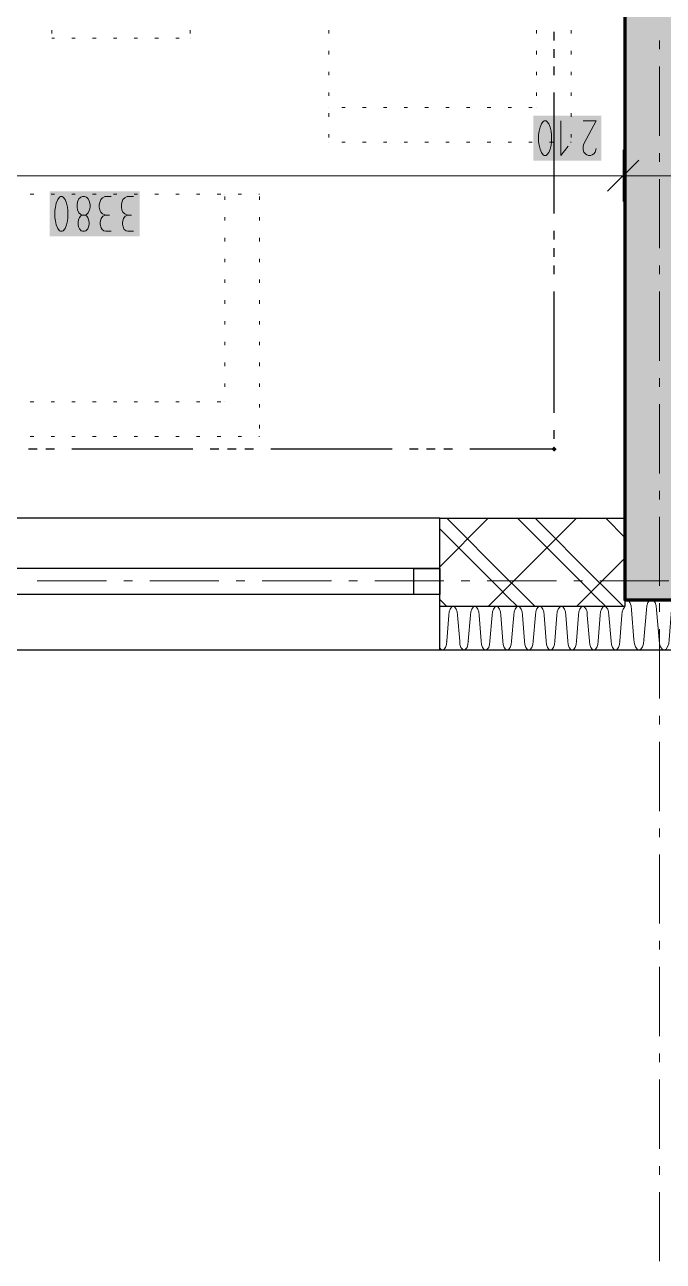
# Model space of a CAD drawing. Header units: millimetres. Extents: x 0 to 594, y 0 to 420.
# Drawn here: x 208.65 to 227.29, y 136.83 to 172.93 of the extents above; entities that cross this region are included whole.
import ezdxf

# ---------------------------------------------------------------- set-up
doc = ezdxf.new("R2010")
doc.units = ezdxf.units.MM
doc.header["$LTSCALE"] = 8
for name, color, linetype in [('PDF_Koty delkove', 7, 'Continuous'), ('PDF_Nabytek', 7, 'Continuous'), ('PDF_Okna', 7, 'Continuous'), ('PDF_Osy hlavni', 7, 'Continuous'), ('PDF_Pozarni useky', 7, 'Continuous'), ('PDF_Steny obvodove nosne', 7, 'Continuous'), ('PDF_Steny sendvic', 7, 'Continuous'), ('PDF_Zatepleni', 7, 'Continuous')]:
    doc.layers.add(name, color=color, linetype=linetype)

msp = doc.modelspace()

# ---------------------------------------------------------------- hatches: boundary and pattern name
at = {"layer": 'PDF_Steny obvodove nosne', "true_color": 0xc0c0c0, "transparency": 33554559}
msp.add_hatch(color=9, dxfattribs=at).paths.add_polyline_path([(228.196, 156.346), (228.196, 243.542), (226.174, 243.542), (226.174, 156.144), (228.196, 156.144)])

# ---------------------------------------------------------------- linework, layer by layer
at = {"layer": 'PDF_Koty delkove', "lineweight": 18}
for points in [[(223.654, 169.717), (223.654, 169.515), (223.668, 169.415), (223.695, 169.296), (223.735, 169.195), (223.789, 169.127), (223.816, 169.111), (223.87, 169.111), (223.897, 169.127), (223.951, 169.195), (223.991, 169.296), (224.019, 169.415), (224.033, 169.515), (224.033, 169.717), (224.019, 169.818), (223.991, 169.936), (223.951, 170.037), (223.897, 170.105), (223.87, 170.122), (223.816, 170.122), (223.789, 170.105), (223.735, 170.037)], [(223.735, 170.037), (223.695, 169.936), (223.668, 169.818), (223.654, 169.717)], [(224.302, 170.122), (224.302, 169.111), (224.518, 169.38)], [(224.95, 170.122), (225.329, 170.122), (224.977, 169.448), (224.95, 169.38), (224.95, 169.279), (224.977, 169.212), (225.018, 169.162), (225.058, 169.127), (225.112, 169.111), (225.166, 169.111), (225.22, 169.127), (225.261, 169.162), (225.301, 169.212), (225.329, 169.312)], [(226.579, 168.978), (225.669, 168.068)], [(226.124, 169.281), (226.124, 168.523), (226.124, 167.765)], [(228.247, 168.523), (226.124, 168.523), (191.953, 168.523), (190.487, 168.523), (164.556, 168.523), (162.433, 168.523), (149.796, 168.523), (147.47, 168.523), (134.833, 168.523), (132.71, 168.523), (77.309, 168.523), (73.569, 168.523)], [(209.527, 167.505), (209.527, 167.303), (209.541, 167.203), (209.568, 167.085), (209.608, 166.984), (209.661, 166.916), (209.689, 166.9), (209.743, 166.9), (209.77, 166.916), (209.824, 166.984), (209.864, 167.085), (209.892, 167.203), (209.905, 167.303), (209.905, 167.505), (209.892, 167.607), (209.864, 167.725), (209.824, 167.826), (209.77, 167.894), (209.743, 167.911)], [(209.743, 167.911), (209.689, 167.911), (209.661, 167.894), (209.608, 167.826), (209.568, 167.725), (209.541, 167.607), (209.527, 167.505)], [(210.445, 167.388), (210.499, 167.439), (210.54, 167.523), (210.553, 167.607), (210.553, 167.674), (210.54, 167.758), (210.499, 167.843), (210.445, 167.894), (210.391, 167.911), (210.337, 167.911), (210.283, 167.894), (210.229, 167.843), (210.189, 167.758), (210.175, 167.674)], [(211.174, 167.911), (210.985, 167.911), (210.918, 167.876), (210.864, 167.826), (210.837, 167.742), (210.823, 167.674), (210.823, 167.607), (210.837, 167.523), (210.864, 167.456), (210.918, 167.405), (211.012, 167.371)], [(211.822, 167.911), (211.633, 167.911), (211.566, 167.876), (211.512, 167.826), (211.485, 167.742), (211.471, 167.674), (211.471, 167.607), (211.485, 167.523), (211.512, 167.456), (211.566, 167.405), (211.66, 167.371)], [(210.175, 167.674), (210.175, 167.607), (210.189, 167.523), (210.229, 167.439), (210.283, 167.388), (210.31, 167.371), (210.418, 167.371), (210.445, 167.388)], [(210.418, 167.371), (210.445, 167.354), (210.485, 167.303), (210.512, 167.237), (210.526, 167.169), (210.526, 167.101), (210.512, 167.034), (210.485, 166.967), (210.431, 166.916), (210.391, 166.9), (210.337, 166.9), (210.297, 166.916), (210.242, 166.967), (210.216, 167.034), (210.202, 167.101), (210.202, 167.169), (210.216, 167.237), (210.242, 167.303), (210.283, 167.354), (210.31, 167.371)], [(211.174, 166.9), (211.012, 166.9), (210.958, 166.916), (210.904, 166.95), (210.877, 167.001), (210.85, 167.101), (210.85, 167.169), (210.877, 167.27), (210.931, 167.338), (211.012, 167.371), (211.12, 167.371)], [(211.822, 166.9), (211.66, 166.9), (211.606, 166.916), (211.552, 166.95), (211.525, 167.001), (211.498, 167.101), (211.498, 167.169), (211.525, 167.27), (211.579, 167.338), (211.66, 167.371), (211.768, 167.371)]]:
    msp.add_lwpolyline(points, dxfattribs=at)
at = {"layer": 'PDF_Koty delkove', "color": 7, "lineweight": 18, "true_color": 0xffffff, "transparency": 33554559}
for points in [[(225.48, 170.274), (223.503, 170.274), (225.48, 168.96), (223.503, 168.96)], [(212.001, 168.062), (209.376, 168.062), (212.001, 166.748), (209.376, 166.748)]]:
    msp.add_solid(points, dxfattribs=at)
at = {"layer": 'PDF_Nabytek', "lineweight": 13}
for points in [[(209.434, 172.671), (209.434, 172.772)], [(213.478, 172.671), (213.478, 172.772)], [(217.522, 172.671), (217.522, 172.772)], [(223.588, 172.671), (223.588, 172.772)], [(224.599, 172.671), (224.599, 172.772)], [(209.434, 172.537), (209.434, 172.537)], [(209.515, 172.537), (209.434, 172.537)], [(209.434, 172.537), (209.434, 172.537)], [(210.122, 172.537), (210.021, 172.537)], [(210.729, 172.537), (210.628, 172.537)], [(211.335, 172.537), (211.234, 172.537)], [(211.942, 172.537), (211.841, 172.537)], [(212.548, 172.537), (212.447, 172.537)], [(213.155, 172.537), (213.054, 172.537)], [(213.478, 172.537), (213.478, 172.537)], [(213.478, 172.537), (213.478, 172.537)], [(217.522, 172.064), (217.522, 172.165)], [(223.588, 172.064), (223.588, 172.165)], [(224.599, 172.064), (224.599, 172.165)], [(217.522, 171.458), (217.522, 171.559)], [(223.588, 171.458), (223.588, 171.559)], [(224.599, 171.458), (224.599, 171.559)], [(217.522, 170.851), (217.522, 170.952)], [(223.588, 170.851), (223.588, 170.952)], [(224.599, 170.851), (224.599, 170.952)], [(217.522, 170.515), (217.522, 170.515)], [(218.008, 170.515), (217.907, 170.515)], [(218.614, 170.515), (218.513, 170.515)], [(219.221, 170.515), (219.12, 170.515)], [(219.827, 170.515), (219.726, 170.515)], [(220.434, 170.515), (220.333, 170.515)], [(221.04, 170.515), (220.939, 170.515)], [(221.647, 170.515), (221.546, 170.515)], [(222.254, 170.515), (222.153, 170.515)], [(222.86, 170.515), (222.759, 170.515)], [(223.467, 170.515), (223.366, 170.515)], [(223.588, 170.515), (223.588, 170.515)], [(223.588, 170.515), (223.588, 170.515)], [(217.522, 170.244), (217.522, 170.346)], [(224.599, 170.244), (224.599, 170.346)], [(217.522, 169.638), (217.522, 169.739)], [(224.599, 169.638), (224.599, 169.739)], [(217.522, 169.504), (217.522, 169.504)], [(217.522, 169.504), (217.522, 169.504)], [(218.008, 169.504), (217.907, 169.504)], [(218.614, 169.504), (218.513, 169.504)], [(219.221, 169.504), (219.12, 169.504)], [(219.827, 169.504), (219.726, 169.504)], [(220.434, 169.504), (220.333, 169.504)], [(221.04, 169.504), (220.939, 169.504)], [(221.647, 169.504), (221.546, 169.504)], [(222.254, 169.504), (222.153, 169.504)], [(222.86, 169.504), (222.759, 169.504)], [(223.467, 169.504), (223.366, 169.504)], [(224.073, 169.504), (223.972, 169.504)], [(224.599, 169.504), (224.579, 169.504)], [(224.599, 169.504), (224.599, 169.504)], [(224.599, 169.504), (224.599, 169.504)], [(208.909, 167.987), (208.808, 167.987)], [(209.515, 167.987), (209.414, 167.987)], [(210.122, 167.987), (210.021, 167.987)], [(210.729, 167.987), (210.628, 167.987)], [(211.335, 167.987), (211.234, 167.987)], [(211.942, 167.987), (211.841, 167.987)], [(212.548, 167.987), (212.447, 167.987)], [(213.155, 167.987), (213.054, 167.987)], [(213.762, 167.987), (213.66, 167.987)], [(214.368, 167.987), (214.267, 167.987)], [(214.489, 167.987), (214.489, 167.987)], [(214.489, 167.818), (214.489, 167.919)], [(214.975, 167.987), (214.874, 167.987)], [(215.5, 167.987), (215.48, 167.987)], [(215.5, 167.987), (215.5, 167.987)], [(215.5, 167.987), (215.5, 167.987)], [(215.5, 167.818), (215.5, 167.919)], [(214.489, 167.212), (214.489, 167.313)], [(215.5, 167.212), (215.5, 167.313)], [(214.489, 166.605), (214.489, 166.706)], [(215.5, 166.605), (215.5, 166.706)], [(214.489, 165.998), (214.489, 166.099)], [(215.5, 165.998), (215.5, 166.099)], [(214.489, 165.392), (214.489, 165.493)], [(215.5, 165.392), (215.5, 165.493)], [(214.489, 164.785), (214.489, 164.886)], [(215.5, 164.785), (215.5, 164.886)], [(214.489, 164.179), (214.489, 164.28)], [(215.5, 164.179), (215.5, 164.28)], [(214.489, 163.572), (214.489, 163.673)], [(215.5, 163.572), (215.5, 163.673)], [(214.489, 162.966), (214.489, 163.067)], [(215.5, 162.966), (215.5, 163.067)], [(214.489, 162.359), (214.489, 162.46)], [(215.5, 162.359), (215.5, 162.46)], [(208.909, 161.922), (208.808, 161.922)], [(209.515, 161.922), (209.414, 161.922)], [(210.122, 161.922), (210.021, 161.922)], [(210.729, 161.922), (210.628, 161.922)], [(211.335, 161.922), (211.234, 161.922)], [(211.942, 161.922), (211.841, 161.922)], [(212.548, 161.922), (212.447, 161.922)], [(213.155, 161.922), (213.054, 161.922)], [(213.762, 161.922), (213.66, 161.922)], [(214.368, 161.922), (214.267, 161.922)], [(214.489, 161.922), (214.489, 161.922)], [(214.489, 161.922), (214.489, 161.922)], [(215.5, 161.752), (215.5, 161.853)], [(215.5, 161.146), (215.5, 161.247)], [(208.909, 160.911), (208.808, 160.911)], [(209.515, 160.911), (209.414, 160.911)], [(210.122, 160.911), (210.021, 160.911)], [(210.729, 160.911), (210.628, 160.911)], [(211.335, 160.911), (211.234, 160.911)], [(211.942, 160.911), (211.841, 160.911)], [(212.548, 160.911), (212.447, 160.911)], [(213.155, 160.911), (213.054, 160.911)], [(213.762, 160.911), (213.66, 160.911)], [(214.368, 160.911), (214.267, 160.911)], [(214.975, 160.911), (214.874, 160.911)], [(215.5, 160.911), (215.48, 160.911)], [(215.5, 160.911), (215.5, 160.911)], [(215.5, 160.911), (215.5, 160.911)]]:
    msp.add_lwpolyline(points, dxfattribs=at)
at = {"layer": 'PDF_Okna', "lineweight": 25}
for points in [[(220.766, 158.52), (206.612, 158.52)], [(220.766, 157.054), (206.612, 157.054)], [(220.766, 156.295), (206.612, 156.295)], [(206.612, 154.678), (220.766, 154.678)]]:
    msp.add_lwpolyline(points, dxfattribs=at)
msp.add_lwpolyline([(220.766, 156.295), (220.008, 156.295), (220.008, 157.054), (220.766, 157.054)], close=True, dxfattribs=at)
at = {"layer": 'PDF_Osy hlavni', "lineweight": 18}
for points in [[(227.185, 172.216), (227.185, 172.469)], [(227.185, 169.688), (227.185, 171.71)], [(227.185, 168.93), (227.185, 169.183)], [(227.185, 166.403), (227.185, 168.425)], [(227.185, 165.645), (227.185, 165.897)], [(227.185, 163.117), (227.185, 165.139)], [(227.185, 162.359), (227.185, 162.612)], [(227.185, 159.832), (227.185, 161.853)], [(227.185, 159.073), (227.185, 159.326)], [(227.185, 156.546), (227.185, 158.568)], [(211.032, 156.7), (209.01, 156.7)], [(211.79, 156.7), (211.537, 156.7)], [(214.318, 156.7), (212.296, 156.7)], [(215.076, 156.7), (214.823, 156.7)], [(217.603, 156.7), (215.581, 156.7)], [(218.361, 156.7), (218.109, 156.7)], [(220.889, 156.7), (218.867, 156.7)], [(221.647, 156.7), (221.394, 156.7)], [(224.174, 156.7), (222.153, 156.7)], [(224.933, 156.7), (224.68, 156.7)], [(227.46, 156.7), (225.438, 156.7)], [(227.185, 155.788), (227.185, 156.04)], [(227.185, 153.26), (227.185, 155.282)], [(227.185, 152.502), (227.185, 152.755)], [(227.185, 149.975), (227.185, 151.997)], [(227.185, 149.216), (227.185, 149.469)], [(227.185, 146.689), (227.185, 148.711)], [(227.185, 145.931), (227.185, 146.183)], [(227.185, 143.403), (227.185, 145.425)], [(227.185, 142.645), (227.185, 142.898)], [(227.185, 140.118), (227.185, 142.14)], [(227.185, 139.359), (227.185, 139.612)], [(227.185, 136.832), (227.185, 138.854)]]:
    msp.add_lwpolyline(points, dxfattribs=at)
at = {"layer": 'PDF_Pozarni useky', "lineweight": 30}
for points in [[(224.102, 172.469), (224.102, 172.721)], [(224.102, 171.963), (224.102, 172.216)], [(224.102, 171.458), (224.102, 171.71)], [(224.102, 167.414), (224.102, 170.952)], [(224.102, 166.656), (224.102, 166.908)], [(224.102, 166.15), (224.102, 166.403)], [(224.102, 165.645), (224.102, 165.897)], [(224.102, 161.601), (224.102, 165.139)], [(224.102, 160.842), (224.102, 161.095)], [(209.01, 160.542), (208.757, 160.542)], [(209.515, 160.542), (209.263, 160.542)], [(213.559, 160.542), (210.021, 160.542)], [(214.318, 160.542), (214.065, 160.542)], [(214.823, 160.542), (214.57, 160.542)], [(215.329, 160.542), (215.076, 160.542)], [(219.372, 160.542), (215.834, 160.542)], [(220.131, 160.542), (219.878, 160.542)], [(220.636, 160.542), (220.383, 160.542)], [(221.142, 160.542), (220.889, 160.542)], [(224.102, 160.542), (221.647, 160.542)], [(224.102, 160.542), (224.102, 160.59)]]:
    msp.add_lwpolyline(points, dxfattribs=at)
at = {"layer": 'PDF_Pozarni useky', "lineweight": 30, "transparency": 33554559}
for points in [[(224.178, 160.542), (224.102, 160.466), (224.102, 160.617), (224.026, 160.542)], [(224.102, 160.466), (224.026, 160.542), (224.178, 160.542), (224.102, 160.617)]]:
    msp.add_solid(points, dxfattribs=at)
at = {"layer": 'PDF_Steny obvodove nosne', "lineweight": 70}
msp.add_lwpolyline([(228.196, 156.346), (228.196, 158.52), (228.196, 231.158), (228.196, 232.725), (228.196, 241.116), (228.196, 243.542), (226.174, 243.542), (226.174, 241.116), (226.174, 232.725), (226.174, 231.158), (226.174, 158.722), (226.174, 156.144), (228.196, 156.144)], close=True, dxfattribs=at)
at = {"layer": 'PDF_Steny sendvic', "lineweight": 9}
for points in [[(220.766, 157.104), (222.181, 158.52)], [(223.551, 155.942), (222.995, 156.498), (222.737, 156.755), (220.973, 158.52)], [(222.181, 155.942), (222.737, 156.498), (224.759, 158.52)], [(225.613, 155.942), (225.315, 156.24), (225.057, 156.498), (223.035, 158.52)], [(226.129, 155.942), (225.573, 156.498), (225.315, 156.755), (223.551, 158.52)], [(226.174, 157.959), (225.613, 158.52)], [(226.174, 158.474), (226.129, 158.52)], [(223.035, 155.942), (222.737, 156.24), (222.479, 156.498), (220.766, 158.211)], [(224.759, 155.942), (225.315, 156.498), (226.174, 157.357)], [(220.973, 155.942), (220.766, 156.149)], [(221.144, 155.942), (221.109, 155.924), (221.067, 155.869), (221.04, 155.786), (221.03, 155.689)], [(221.284, 155.689), (221.275, 155.786), (221.247, 155.869), (221.206, 155.924), (221.17, 155.942)], [(221.776, 155.942), (221.74, 155.924), (221.699, 155.869), (221.672, 155.786), (221.662, 155.689)], [(221.916, 155.689), (221.906, 155.786), (221.879, 155.869), (221.838, 155.924), (221.802, 155.942)], [(222.408, 155.942), (222.372, 155.924), (222.331, 155.869), (222.304, 155.786), (222.294, 155.689)], [(222.548, 155.689), (222.538, 155.786), (222.511, 155.869), (222.47, 155.924), (222.434, 155.942)], [(223.039, 155.942), (223.004, 155.924), (222.963, 155.869), (222.935, 155.786), (222.926, 155.689)], [(223.18, 155.689), (223.17, 155.786), (223.143, 155.869), (223.101, 155.924), (223.066, 155.942)], [(223.671, 155.942), (223.636, 155.924), (223.595, 155.869), (223.567, 155.786), (223.558, 155.689)], [(223.812, 155.689), (223.802, 155.786), (223.774, 155.869), (223.733, 155.924), (223.698, 155.942)], [(224.303, 155.942), (224.268, 155.924), (224.227, 155.869), (224.199, 155.786), (224.189, 155.689)], [(224.443, 155.689), (224.434, 155.786), (224.406, 155.869), (224.365, 155.924), (224.33, 155.942)], [(224.935, 155.942), (224.9, 155.924), (224.859, 155.869), (224.831, 155.786), (224.821, 155.689)], [(225.075, 155.689), (225.066, 155.786), (225.038, 155.869), (224.997, 155.924), (224.962, 155.942)], [(225.567, 155.942), (225.532, 155.924), (225.49, 155.869), (225.463, 155.786), (225.453, 155.689)], [(225.707, 155.689), (225.698, 155.786), (225.67, 155.869), (225.629, 155.924), (225.593, 155.942)], [(221.03, 155.689), (220.968, 154.931)], [(221.03, 155.689), (221.03, 155.689)], [(221.347, 154.931), (221.284, 155.689)], [(221.662, 155.689), (221.599, 154.931)], [(221.662, 155.689), (221.662, 155.689)], [(221.979, 154.931), (221.916, 155.689)], [(222.294, 155.689), (222.231, 154.931)], [(222.294, 155.689), (222.294, 155.689)], [(222.61, 154.931), (222.548, 155.689)], [(222.926, 155.689), (222.863, 154.931)], [(222.926, 155.689), (222.926, 155.689)], [(223.242, 154.931), (223.18, 155.689)], [(223.558, 155.689), (223.495, 154.931)], [(223.558, 155.689), (223.558, 155.689)], [(223.874, 154.931), (223.812, 155.689)], [(224.189, 155.689), (224.127, 154.931)], [(224.189, 155.689), (224.189, 155.689)], [(224.506, 154.931), (224.443, 155.689)], [(224.821, 155.689), (224.759, 154.931)], [(224.821, 155.689), (224.821, 155.689)], [(225.075, 155.689), (225.138, 154.931), (225.148, 154.834), (225.175, 154.752), (225.216, 154.697), (225.264, 154.678)], [(225.453, 155.689), (225.391, 154.931)], [(225.453, 155.689), (225.453, 155.689)], [(225.77, 154.931), (225.707, 155.689)], [(226.085, 155.689), (226.022, 154.931)], [(226.174, 155.929), (226.163, 155.924), (226.122, 155.869), (226.095, 155.786), (226.085, 155.689)], [(226.085, 155.689), (226.085, 155.689)], [(220.841, 154.678), (220.89, 154.697), (220.931, 154.752), (220.958, 154.834), (220.968, 154.931)], [(221.347, 154.931), (221.356, 154.834), (221.384, 154.752), (221.425, 154.697), (221.473, 154.678)], [(221.473, 154.678), (221.522, 154.697), (221.562, 154.752), (221.59, 154.834), (221.599, 154.931)], [(221.979, 154.931), (221.988, 154.834), (222.016, 154.752), (222.057, 154.697), (222.105, 154.678)], [(222.105, 154.678), (222.153, 154.697), (222.194, 154.752), (222.222, 154.834), (222.231, 154.931)], [(222.61, 154.931), (222.62, 154.834), (222.647, 154.752), (222.688, 154.697), (222.737, 154.678)], [(222.737, 154.678), (222.785, 154.697), (222.826, 154.752), (222.854, 154.834), (222.863, 154.931)], [(223.242, 154.931), (223.252, 154.834), (223.279, 154.752), (223.32, 154.697), (223.369, 154.678)], [(223.369, 154.678), (223.417, 154.697), (223.458, 154.752), (223.485, 154.834), (223.495, 154.931)], [(223.874, 154.931), (223.884, 154.834), (223.911, 154.752), (223.952, 154.697), (224.001, 154.678)], [(224.001, 154.678), (224.049, 154.697), (224.09, 154.752), (224.117, 154.834), (224.127, 154.931)], [(224.506, 154.931), (224.516, 154.834), (224.543, 154.752), (224.584, 154.697), (224.632, 154.678)], [(224.632, 154.678), (224.681, 154.697), (224.722, 154.752), (224.749, 154.834), (224.759, 154.931)], [(225.264, 154.678), (225.313, 154.697), (225.354, 154.752), (225.381, 154.834), (225.391, 154.931)], [(225.77, 154.931), (225.779, 154.834), (225.807, 154.752), (225.848, 154.697), (225.896, 154.678)], [(225.896, 154.678), (225.944, 154.697), (225.985, 154.752), (226.013, 154.834), (226.022, 154.931)], [(220.766, 154.733), (220.793, 154.697), (220.841, 154.678)], [(224.001, 154.678), (224.001, 154.678)], [(224.632, 154.678), (224.632, 154.678)]]:
    msp.add_lwpolyline(points, dxfattribs=at)
at = {"layer": 'PDF_Steny sendvic', "lineweight": 30}
for points in [[(220.766, 155.942), (220.766, 156.295), (220.766, 157.054), (220.766, 158.52), (226.124, 158.52), (226.174, 158.52), (226.174, 156.144), (226.174, 155.942), (220.766, 155.942)], [(226.174, 155.942), (220.766, 155.942)], [(220.766, 154.678), (220.766, 155.942)], [(220.766, 154.678), (226.174, 154.678)]]:
    msp.add_lwpolyline(points, dxfattribs=at)
at = {"layer": 'PDF_Steny sendvic', "lineweight": 9, "transparency": 33554559}
for points in [[(222.737, 156.475), (222.714, 156.498), (222.76, 156.498), (222.737, 156.52)], [(225.315, 156.475), (225.292, 156.498), (225.338, 156.498), (225.315, 156.52)], [(220.968, 154.908), (220.945, 154.931), (220.99, 154.931), (220.968, 154.953)], [(221.599, 154.908), (221.577, 154.931), (221.622, 154.931), (221.599, 154.953)], [(222.231, 154.908), (222.209, 154.931), (222.254, 154.931), (222.231, 154.953)], [(222.863, 154.908), (222.84, 154.931), (222.886, 154.931), (222.863, 154.953)], [(223.495, 154.908), (223.472, 154.931), (223.518, 154.931), (223.495, 154.953)], [(224.127, 154.908), (224.104, 154.931), (224.15, 154.931), (224.127, 154.953)], [(224.759, 154.908), (224.736, 154.931), (224.782, 154.931), (224.759, 154.953)], [(225.391, 154.908), (225.368, 154.931), (225.413, 154.931), (225.391, 154.953)], [(226.022, 154.908), (226, 154.931), (226.045, 154.931), (226.022, 154.953)]]:
    msp.add_solid(points, dxfattribs=at)
at = {"layer": 'PDF_Zatepleni', "lineweight": 9}
for points in [[(226.202, 156.144), (226.174, 156.13)], [(226.233, 156.144), (226.274, 156.123), (226.321, 156.059), (226.353, 155.963), (226.365, 155.851), (226.437, 154.971), (226.448, 154.859), (226.48, 154.764), (226.528, 154.7), (226.584, 154.678), (226.64, 154.7), (226.687, 154.764), (226.719, 154.859), (226.73, 154.971), (226.803, 155.851)], [(226.935, 156.144), (226.894, 156.123), (226.846, 156.059), (226.814, 155.963), (226.803, 155.851)], [(226.966, 156.144), (227.007, 156.123), (227.054, 156.059), (227.086, 155.963), (227.098, 155.851), (227.17, 154.971), (227.181, 154.859), (227.213, 154.764), (227.261, 154.7), (227.317, 154.678), (227.373, 154.7), (227.42, 154.764), (227.452, 154.859), (227.463, 154.971), (227.536, 155.851)], [(226.803, 155.851), (226.803, 155.851)]]:
    msp.add_lwpolyline(points, dxfattribs=at)
at = {"layer": 'PDF_Zatepleni', "lineweight": 30}
for points in [[(228.196, 155.942), (228.196, 156.144), (226.174, 156.144), (226.174, 155.942)], [(226.174, 154.678), (228.196, 154.678)]]:
    msp.add_lwpolyline(points, dxfattribs=at)
at = {"layer": 'PDF_Zatepleni', "lineweight": 9, "transparency": 33554559}
msp.add_solid([(226.73, 154.948), (226.708, 154.971), (226.753, 154.971), (226.73, 154.994)], dxfattribs=at)

doc.saveas('drawing.dxf')
